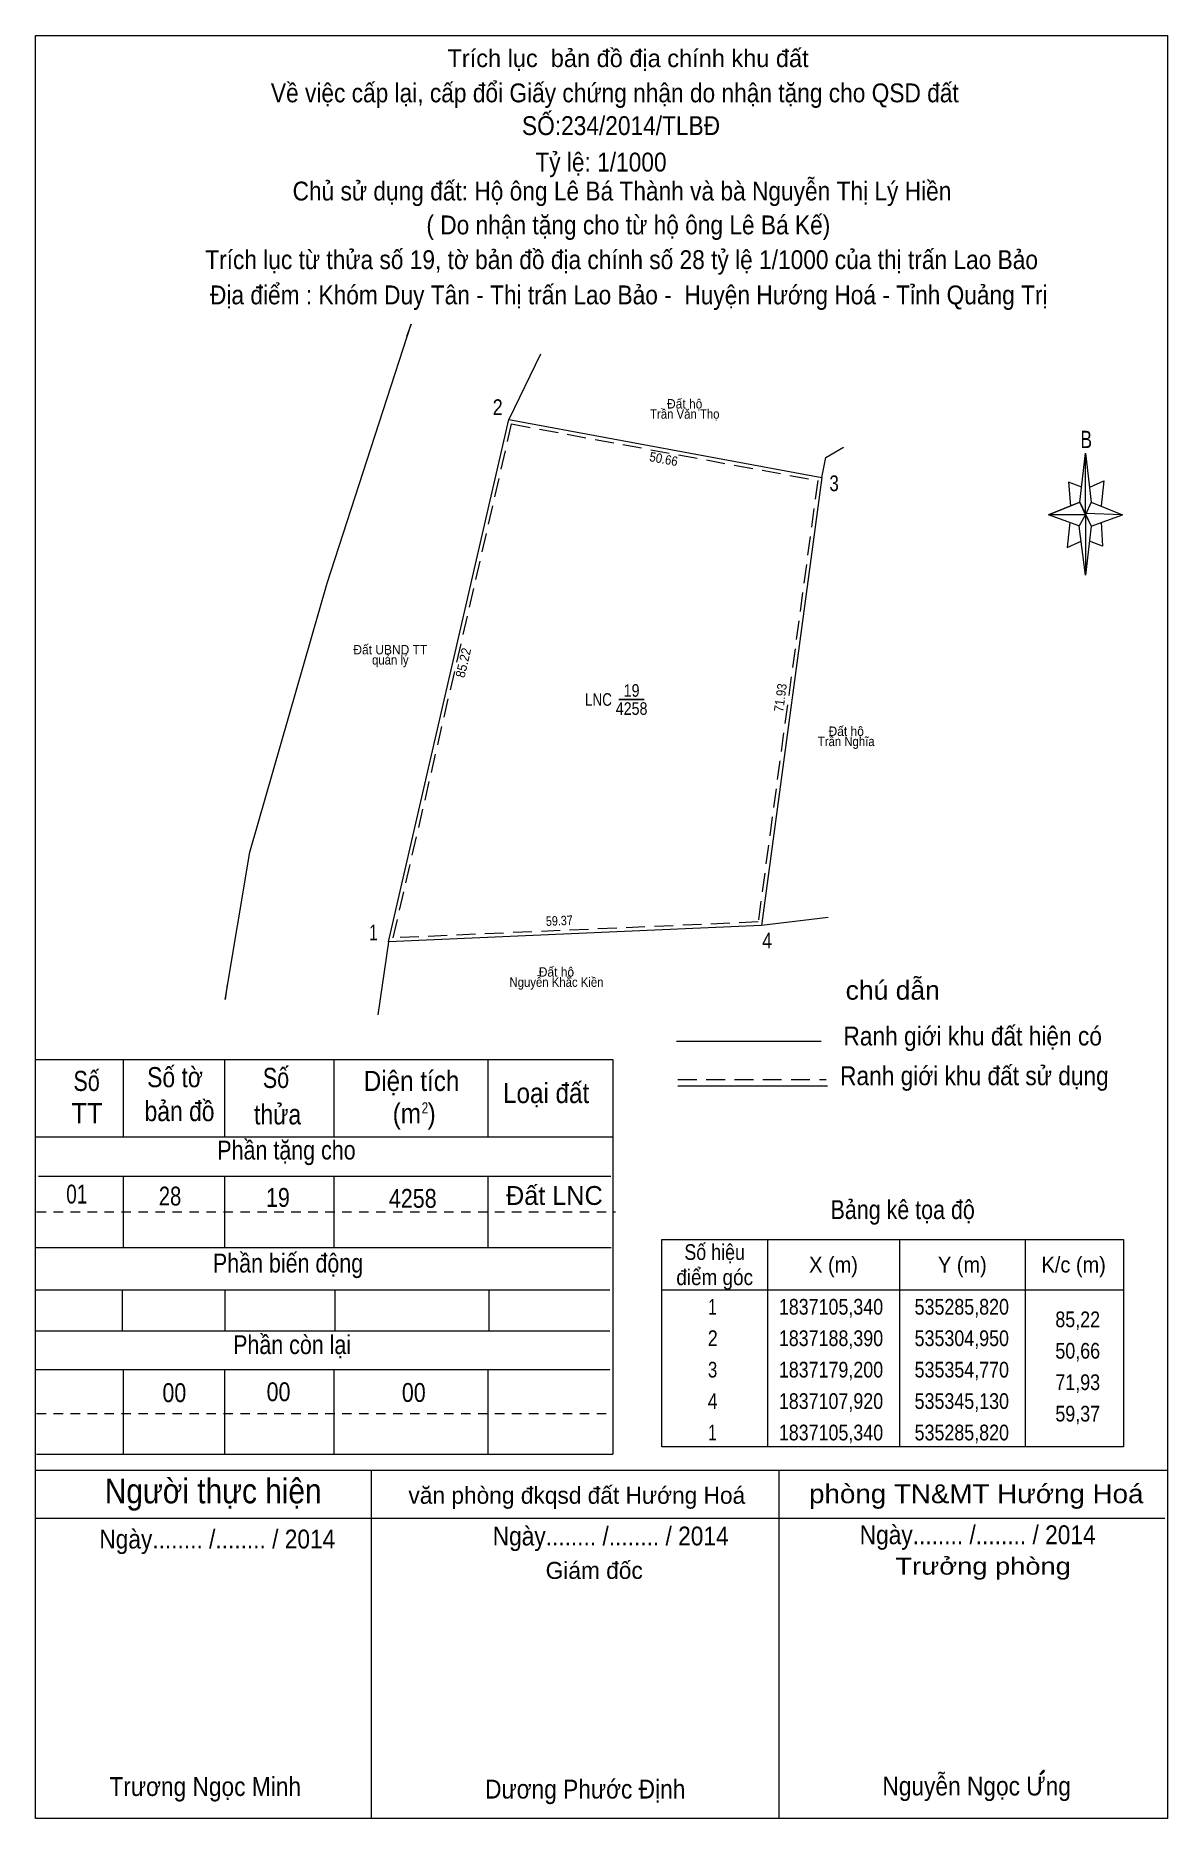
# Model space of a CAD drawing. Header units: metres. Extents: x 535230 to 535410, y 1836966 to 1837249.
import ezdxf
from ezdxf.enums import TextEntityAlignment as Align

# ---------------------------------------------------------------- set-up
doc = ezdxf.new("R2010")
doc.units = ezdxf.units.M
doc.linetypes.add('MEDIUM_DASHED', pattern=[4.5, 3, -1.5])
doc.linetypes.add('SHORT_DASHED', pattern=[2.7, 1.5, -1.2])
for name, color, linetype, lineweight in [('1', 7, 'MEDIUM_DASHED', 13), ('10', 7, 'Continuous', 13), ('13', 7, 'Continuous', 25), ('17', 7, 'Continuous', 13), ('31', 7, 'Continuous', 13), ('63', 7, 'Continuous', 13)]:
    doc.layers.add(name, color=color, linetype=linetype, lineweight=lineweight)
doc.layers.add('36', color=7, linetype='Continuous')

msp = doc.modelspace()

# ---------------------------------------------------------------- hatches: boundary and pattern name
at = {"layer": '17'}
msp.add_hatch(color=256, dxfattribs=at).paths.add_polyline_path([(535390.08, 1836973.34), (535390.13, 1836973.39), (535390.16, 1836973.48), (535390.11, 1836973.55), (535390.05, 1836973.57), (535389.97, 1836973.55), (535389.91, 1836973.51), (535389.43, 1836972.97), (535389.56, 1836972.97)])

# ---------------------------------------------------------------- linework, layer by layer
at = {"layer": '1'}
msp.add_lwpolyline([(535286.58, 1837105.97), (535305.41, 1837187.7), (535354.1, 1837178.71), (535344.6, 1837108.5)], close=True, dxfattribs=at)
at = {"layer": '10'}
for p, q in [((535310.02, 1837198.8), (535304.95, 1837188.39)), ((535285.82, 1837105.34), (535304.95, 1837188.39)), ((535345.13, 1837107.92), (535285.82, 1837105.34)), ((535355.74, 1837109.19), (535345.13, 1837107.92)), ((535285.82, 1837105.34), (535284.1, 1837093.71))]:
    msp.add_line(p, q, dxfattribs=at)
for points in [[(535304.95, 1837188.39), (535354.77, 1837179.2), (535345.13, 1837107.92)], [(535354.77, 1837179.2), (535355.4, 1837182.36), (535358.18, 1837184.02)]]:
    msp.add_lwpolyline(points, dxfattribs=at)
at = {"layer": '13'}
msp.add_line((535322.46, 1837143.88), (535326.5, 1837143.88), dxfattribs=at)
at = {"layer": '17'}
for p, q in [((535395.78, 1837175.26), (535396.7, 1837183.06)), ((535395.78, 1837171.46), (535390.78, 1837173.26)), ((535397.58, 1837175.26), (535402.58, 1837173.26)), ((535397.58, 1837171.46), (535396.7, 1837163.66)), ((535399.18, 1837172.06), (535399.38, 1837168.26)), ((535399.38, 1837168.26), (535397.3, 1837169.06)), ((535331.65, 1837089.54), (535354.65, 1837089.54)), ((535229.7, 1837086.62), (535321.49, 1837086.62)), ((535243.6, 1837086.62), (535243.6, 1837074.34)), ((535259.76, 1837086.62), (535259.76, 1837074.34)), ((535277.11, 1837086.62), (535277.11, 1837074.34)), ((535301.64, 1837086.62), (535301.64, 1837074.34)), ((535321.49, 1837086.62), (535321.49, 1837023.86)), ((535331.85, 1837082.46), (535355.65, 1837082.46)), ((535229.7, 1837074.34), (535321.49, 1837074.34)), ((535230.14, 1837068.09), (535321.16, 1837068.09)), ((535243.6, 1837068.09), (535243.6, 1837056.71)), ((535259.76, 1837068.09), (535259.76, 1837056.71)), ((535277.11, 1837068.09), (535277.11, 1837056.71)), ((535301.64, 1837068.09), (535301.64, 1837056.71)), ((535229.7, 1837056.71), (535321.25, 1837056.71)), ((535229.74, 1837049.99), (535321.02, 1837049.99)), ((535243.44, 1837049.99), (535243.44, 1837043.5)), ((535259.8, 1837049.99), (535259.8, 1837043.5)), ((535277.3, 1837049.99), (535277.3, 1837043.5)), ((535301.77, 1837049.99), (535301.77, 1837043.5)), ((535229.74, 1837043.5), (535321.02, 1837043.5)), ((535229.74, 1837037.33), (535321.02, 1837037.33)), ((535243.6, 1837037.33), (535243.6, 1837023.86)), ((535259.76, 1837037.33), (535259.76, 1837023.86)), ((535277.11, 1837037.33), (535277.11, 1837023.86)), ((535301.64, 1837037.33), (535301.64, 1837023.86)), ((535229.86, 1837023.86), (535321.49, 1837023.86)), ((535229.7, 1837021.34), (535409.7, 1837021.34)), ((535283.08, 1837021.34), (535283.08, 1836965.94)), ((535347.9, 1837021.34), (535347.9, 1836965.94)), ((535229.7, 1837013.66), (535409.3, 1837013.66))]:
    msp.add_line(p, q, dxfattribs=at)
at = {"layer": '17', "linetype": 'MEDIUM_DASHED'}
msp.add_line((535331.85, 1837083.46), (535355.45, 1837083.46), dxfattribs=at)
at = {"layer": '17', "linetype": 'SHORT_DASHED'}
for p, q in [((535229.86, 1837062.38), (535321.91, 1837062.38)), ((535229.86, 1837030.35), (535321.41, 1837030.35))]:
    msp.add_line(p, q, dxfattribs=at)
at = {"layer": '17'}
for points in [[(535229.7, 1837249.46), (535409.7, 1837249.46), (535409.7, 1836965.94), (535229.7, 1836965.94)], [(535396.7, 1837183.06), (535397.58, 1837175.26), (535396.7, 1837173.26)], [(535396.7, 1837173.26), (535390.78, 1837173.26), (535395.78, 1837175.26), (535397.58, 1837171.46), (535402.58, 1837173.26), (535396.7, 1837173.46)], [(535396.7, 1837173.26), (535396.7, 1837163.66), (535395.7, 1837171.46)], [(535390.08, 1836973.34), (535390.13, 1836973.39), (535390.16, 1836973.48), (535390.11, 1836973.55), (535390.05, 1836973.57), (535389.97, 1836973.55), (535389.91, 1836973.51), (535389.43, 1836972.97), (535389.56, 1836972.97)]]:
    msp.add_lwpolyline(points, close=True, dxfattribs=at)
for points in [[(535396.1, 1837177.66), (535393.98, 1837178.46), (535394.3, 1837174.66)], [(535397.38, 1837177.66), (535399.58, 1837178.66), (535399.18, 1837174.66)], [(535396.7, 1837173.26), (535395.78, 1837175.26), (535390.78, 1837173.26)], [(535396.7, 1837173.26), (535397.58, 1837171.46), (535402.58, 1837173.26)], [(535394.18, 1837172.06), (535393.78, 1837168.06), (535395.98, 1837169.06)]]:
    msp.add_lwpolyline(points, dxfattribs=at)
at = {"layer": '31'}
msp.add_lwpolyline([(535260.17, 1837098.58), (535259.85, 1837096.19), (535263.77, 1837119.6), (535276.04, 1837162.36), (535289.41, 1837203.59), (535288.69, 1837201.63)], dxfattribs=at)
at = {"layer": '63'}
for p, q in [((535346.1, 1837058), (535346.1, 1837025)), ((535367.1, 1837058), (535367.1, 1837025)), ((535387.1, 1837058), (535387.1, 1837025)), ((535329.3, 1837050), (535402.7, 1837050))]:
    msp.add_line(p, q, dxfattribs=at)
msp.add_lwpolyline([(535329.3, 1837058), (535402.7, 1837058), (535402.7, 1837025), (535329.3, 1837025)], close=True, dxfattribs=at)

# ---------------------------------------------------------------- texts
at = {"layer": '13', "width": 0.8}
msp.add_text('LNC ', height=2, dxfattribs=at).set_placement((535321.95, 1837142.88), align=Align.RIGHT)
at = {"layer": '13', "width": 0.85}
for s, p in [('19', (535324.485, 1837144.32)), ('4258', (535324.485, 1837141.44))]:
    msp.add_text(s, height=2, dxfattribs=at).set_placement(p, align=Align.CENTER)
at = {"layer": '17'}
for s, height, p in [('Trích lục  bản đồ địa chính khu đất', 2.8, (535323.925, 1837244.46)), ('Đất LNC', 3, (535312.205, 1837063.5)), ('văn phòng đkqsd đất Hướng Hoá ', 2.7, (535316.28, 1837015.97)), ('Giám đốc', 2.7, (535318.54, 1837004.02))]:
    msp.add_text(s, height=height, dxfattribs=at).set_placement(p, align=Align.CENTER)
for s, height, width, p in [('Về việc cấp lại, cấp đổi Giấy chứng nhận do nhận tặng cho QSD đất', 3, 0.9, (535321.82, 1837238.86)), ('Tỷ lệ: 1/1000', 3, 0.9, (535319.615, 1837227.85)), ('Chủ sử dụng đất: Hộ ông Lê Bá Thành và bà Nguyễn Thị Lý Hiền', 3, 0.9, (535322.955, 1837223.25)), ('( Do nhận tặng cho từ hộ ông Lê Bá Kế)', 3, 0.9, (535323.97, 1837217.86)), ('Trích lục từ thửa số 19, tờ bản đồ địa chính số 28 tỷ lệ 1/1000 của thị trấn Lao Bảo', 3, 0.9, (535322.9, 1837212.33)), ('Địa điểm : Khóm Duy Tân - Thị trấn Lao Bảo -  Huyện Hướng Hoá - Tỉnh Quảng Trị ', 3, 0.9, (535324.54, 1837206.73)), ('B', 2.756, 0.75, (535396.8, 1837183.86)), ('chú dẫn', 3, 1.05, (535366.025, 1837096.14)), ('Ranh giới khu đất hiện có ', 3, 0.9, (535379.24, 1837088.86)), ('Số', 3.2, 0.8, (535237.805, 1837081.62)), ('Số tờ', 3.2, 0.85, (535251.865, 1837082.22)), ('Số', 3.2, 0.8, (535267.925, 1837082.1)), ('Diện tích', 3.2, 0.9, (535289.49, 1837081.62)), ('Ranh giới khu đất sử dụng', 3, 0.9, (535379.01, 1837082.54)), ('Loại đất', 3.2, 0.9, (535310.895, 1837079.7)), ('TT', 3.2, 0.95, (535237.865, 1837076.5)), ('bản đồ', 3.2, 0.85, (535252.585, 1837076.82)), ('thửa', 3.2, 0.85, (535268.185, 1837076.3)), ('(m )', 3.2, 0.9, (535289.91, 1837076.45)), ('2', 1.77, 0.8, (535291.61, 1837078.05)), ('Phần tặng cho', 3, 0.85, (535269.595, 1837070.72)), ('01', 3, 0.75, (535236.24, 1837063.72)), ('28', 3, 0.8, (535251.075, 1837063.41)), ('19', 3, 0.85, (535268.235, 1837063.19)), ('4258', 3, 0.85, (535289.68, 1837063.04)), ('Bảng kê tọa độ', 3, 0.85, (535367.605, 1837061.25)), ('Phần biến động', 3, 0.85, (535269.845, 1837052.75)), ('Phần còn lại', 3, 0.85, (535270.495, 1837039.78)), ('00', 3, 0.85, (535251.76, 1837032.14)), ('00', 3, 0.85, (535268.33, 1837032.28)), ('00', 3, 0.85, (535289.84, 1837032.17)), ('Người thực hiện', 3.937, 0.9, (535257.935, 1837016.04)), ('phòng TN&MT Hướng Hoá ', 3, 1.1, (535379.92, 1837016.06)), ('Ngày........ /........ / 2014', 3, 0.9, (535258.59, 1837008.86)), ('Ngày........ /........ / 2014', 3, 0.9, (535321.16, 1837009.34)), ('Ngày........ /........ / 2014', 3, 0.9, (535379.53, 1837009.54)), ('Trưởng phòng', 2.7, 1.2, (535380.39, 1837004.7)), ('Trương Ngọc Minh', 3, 0.9, (535256.67, 1836969.5)), ('Dương Phước Định', 3, 0.9, (535317.11, 1836969.09)), ('Nguyễn Ngọc Ưng', 3, 0.9, (535379.37, 1836969.58))]:
    msp.add_text(s, height=height, dxfattribs=dict(at, width=width)).set_placement(p, align=Align.CENTER)
at = {"layer": '17', "width": 0.9}
msp.add_text('SỐ:234/2014/TLBĐ', height=3, dxfattribs=at).set_placement((535307.05, 1837233.65))
at = {"layer": '36'}
for s, width, p in [('Trần Văn Thọ', 0.9, (535332.945, 1837188.54)), ('Đất hộ', 0.95, (535332.935, 1837190.16)), ('Đất UBND TT', 0.95, (535286.11, 1837151.06)), ('quản lý', 0.9, (535286.11, 1837149.44)), ('Đất hộ', 0.95, (535358.625, 1837138.09)), ('Trần Nghĩa', 0.9, (535358.625, 1837136.47)), ('Nguyễn Khắc Kiền', 0.9, (535312.54, 1837098.18)), ('Đất hộ', 0.95, (535312.535, 1837099.8))]:
    msp.add_text(s, height=1.5, dxfattribs=dict(at, width=width)).set_placement(p, align=Align.CENTER)
for s, rotation, width, p in [('50.66', 349.548, 0.9, (535331.678, 1837180.981)), ('85.22', 77.029, 0.95, (535298.983, 1837151.883)), ('71.93', 82.298, 0.9, (535349.202, 1837146.309)), ('59.37', 2.491, 0.85, (535315.155, 1837108.05))]:
    msp.add_text(s, height=1.5, rotation=rotation, dxfattribs=dict(at, width=width)).set_placement(p, align=Align.RIGHT)
at = {"layer": '63'}
for s, width, p in [(' 2', 0.85, (535303.98, 1837189.12)), (' 3', 0.8, (535357.44, 1837177.02)), (' 1', 0.75, (535284.12, 1837105.58)), (' 4', 0.85, (535346.83, 1837104.29)), ('85,22', 0.85, (535399, 1837044.05)), ('50,66', 0.85, (535399, 1837039.05)), ('71,93', 0.85, (535399, 1837034.05)), ('59,37', 0.85, (535399, 1837029.05))]:
    msp.add_text(s, height=2.5, dxfattribs=dict(at, width=width)).set_placement(p, align=Align.RIGHT)
for s, width, p in [('Số hiệu', 0.85, (535337.7, 1837054.75)), ('điểm góc', 0.9, (535337.7, 1837050.75)), ('X (m)', 0.95, (535356.6, 1837052.75)), ('Y (m)', 0.95, (535377.095, 1837052.75)), ('K/c (m)', 0.95, (535394.8, 1837052.75)), (' 1', 0.75, (535336.995, 1837046.05)), ('1837105,340', 0.85, (535356.2, 1837046.05)), ('535285,820', 0.85, (535377.005, 1837046.05)), (' 2', 0.85, (535337, 1837041.05)), ('1837188,390', 0.85, (535356.2, 1837041.05)), ('535304,950', 0.85, (535377.005, 1837041.05)), (' 3', 0.8, (535337, 1837036.05)), ('1837179,200', 0.85, (535356.2, 1837036.05)), ('535354,770', 0.85, (535377.005, 1837036.05)), (' 4', 0.85, (535336.995, 1837031.05)), ('1837107,920', 0.85, (535356.2, 1837031.05)), ('535345,130', 0.85, (535377.005, 1837031.05)), (' 1', 0.75, (535336.995, 1837026.05)), ('1837105,340', 0.85, (535356.2, 1837026.05)), ('535285,820', 0.85, (535377.005, 1837026.05))]:
    msp.add_text(s, height=2.5, dxfattribs=dict(at, width=width)).set_placement(p, align=Align.CENTER)

doc.saveas('drawing.dxf')
